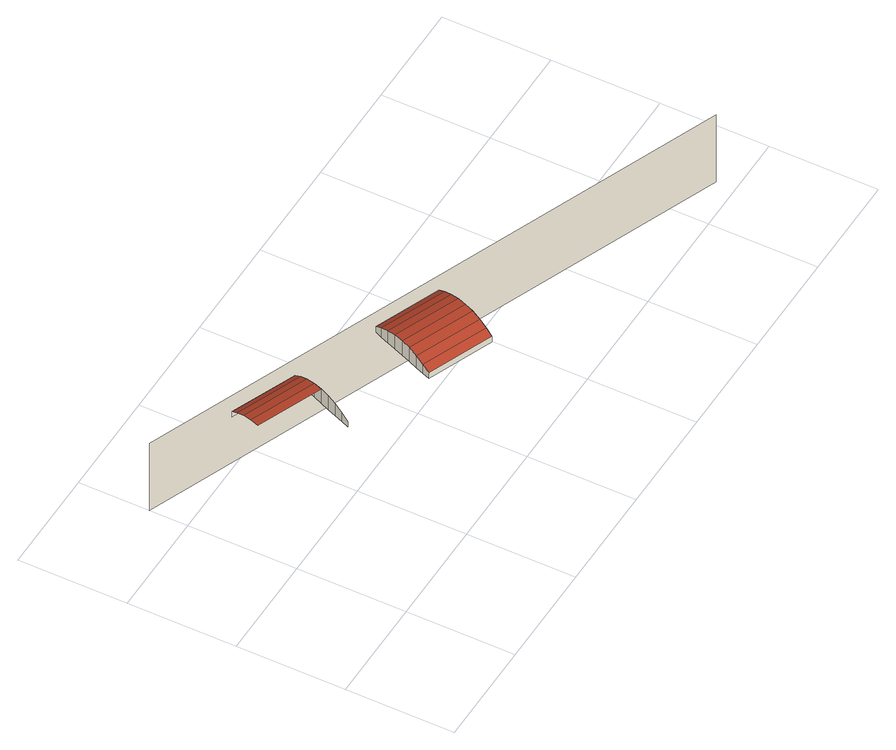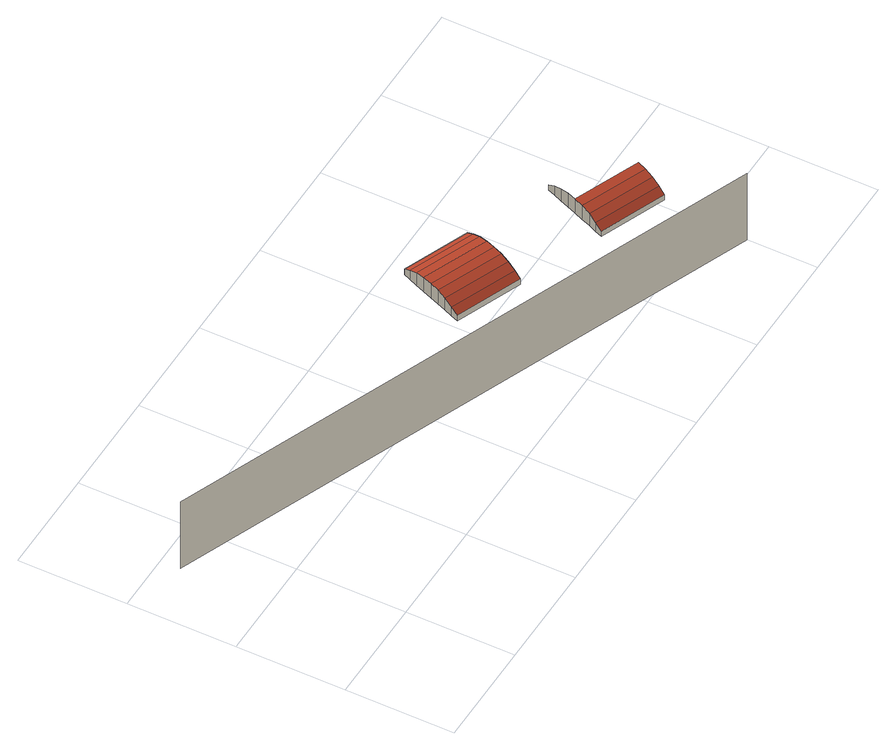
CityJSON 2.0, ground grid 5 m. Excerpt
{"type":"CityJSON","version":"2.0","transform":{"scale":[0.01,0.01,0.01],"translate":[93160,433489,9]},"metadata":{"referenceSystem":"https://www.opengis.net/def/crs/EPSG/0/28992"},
"CityObjects":{
"building1":{"type":"Building","attributes":{"measuredHeight":21.9},"children":["building1-1"],"geometry":[{"type":"MultiSurface","lod":"2","boundaries":[[[0,1,2,3]],[[4,5,6,7]],[[3,2,8,9]],[[10,4,7,11]],[[9,8,12,13]],[[14,10,11,15]],[[13,12,16,17]],[[18,19,17,16]],[[1,14,15,20]],[[20,21,2,1]],[[21,22,8,2]],[[22,23,12,8]],[[23,18,16,12]],[[24,25,26,27]],[[25,28,29,26]],[[28,30,31,29]],[[30,32,33,31]],[[34,33,32,35]],[[36,24,27,37]],[[24,36,38,25]],[[39,34,35,40]],[[25,38,41,28]],[[42,39,40,43]],[[28,41,44,30]],[[45,42,43,46]],[[30,44,47,32]],[[32,47,48,35]],[[38,36,37,49]],[[35,48,50,40]],[[41,38,49,51]],[[40,50,52,43]],[[44,41,51,53]],[[54,55,56,57,58]],[[43,52,59,46]],[[60,45,46,59]],[[47,44,53,61]],[[61,62,48,47]]],"semantics":{"surfaces":[{"type":"RoofSurface"},{"type":"WallSurface"}],"values":[0,1,0,1,0,1,0,1,1,1,1,1,1,1,1,1,1,1,1,0,1,0,1,0,1,0,0,1,0,1,0,1,1,0,1,1,1]}}]},
"building1-1":{"type":"BuildingInstallation","parents":["building1"],"geometry":[{"type":"MultiSurface","lod":"2","boundaries":[[[63,60,59,52]],[[60,45,46,59]],[[42,39,40,43]],[[64,63,52,50]],[[39,34,35,40]],[[34,33,32,35]],[[61,62,48,47]],[[28,30,31,29]],[[44,41,51,53]],[[24,25,26,27]],[[45,42,43,46]],[[47,44,53,61]],[[25,28,29,26]],[[36,24,27,37]],[[62,64,50,48]],[[30,32,33,31]],[[41,38,49,51]],[[38,36,37,49]],[[43,52,59,46]],[[35,48,50,40]],[[32,47,48,35]],[[30,44,47,32]],[[28,41,44,30]],[[25,38,41,28]],[[24,36,38,25]],[[40,50,52,43]]],"semantics":{"surfaces":[{"type":"WallSurface"},{"type":"RoofSurface"}],"values":[0,0,0,0,0,0,0,0,0,0,0,0,0,0,0,0,0,0,1,1,1,1,1,1,1,1]}}]}
},
"vertices":[
[232,806,481],[534,684,481],[552,726,478],[249,848,478],[485,562,450],[471,527,428],[471,527,399],[485,562,399],[568,768,467],[265,890,467],[501,600,467],[501,600,399],[584,806,450],[281,928,450],[517,641,478],[517,641,399],[597,840,428],[295,962,428],[597,840,399],[295,962,399],[534,684,399],[552,726,399],[568,768,399],[584,806,399],[866,376,430],[880,410,451],[880,410,399],[866,376,399],[895,448,468],[895,448,399],[912,490,479],[912,490,399],[929,532,482],[929,532,399],[946,575,399],[946,575,479],[1169,254,430],[1169,254,399],[1182,288,451],[963,616,399],[963,616,468],[1198,326,468],[978,654,399],[978,654,451],[1215,368,479],[992,689,399],[992,689,430],[1232,410,482],[1249,453,479],[1182,288,399],[1265,494,468],[1198,326,399],[1281,532,451],[1215,368,399],[3,1178,101],[3,1178,399],[2724,91,399],[2724,91,18],[3,1178,18],[1295,567,430],[1295,567,399],[1232,410,399],[1249,453,399],
[1281,532,399],[1265,494,399]
]}
